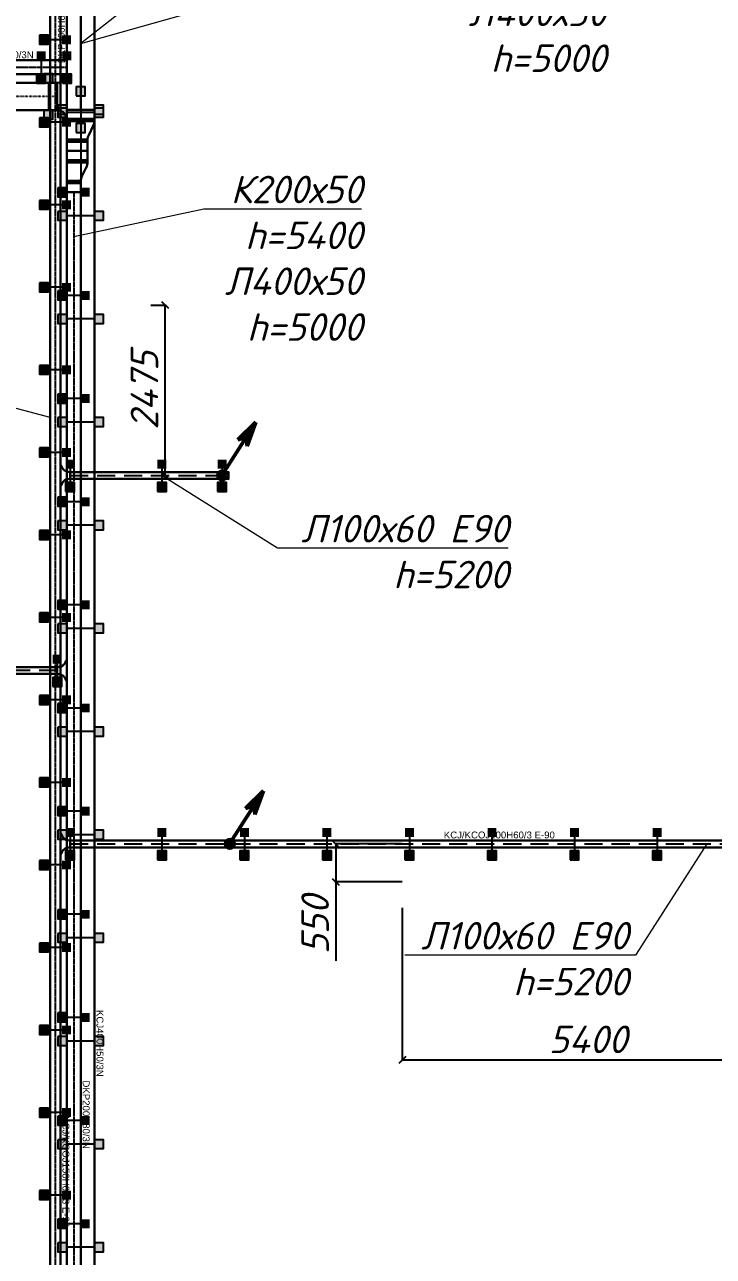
# Model space of a CAD drawing. Extents: x 221643 to 289394, y 86804 to 109436.
# Drawn here: x 251311 to 252312, y 102230 to 104021 of the extents above; entities that cross this region are included whole.
import ezdxf
from ezdxf import colors
from ezdxf.entities.mleader import LeaderData, LeaderLine
from ezdxf.math import Vec2, Vec3

# ---------------------------------------------------------------- set-up
doc = ezdxf.new("R2010")
doc.units = 0
doc.linetypes.add('DASHED2', pattern=[0.375, 0.25, -0.125])
doc.linetypes.add('DOT2', pattern=[0.125, 0, -0.125])
doc.layers.get('Defpoints').update_dxf_attribs({"color": 140})
doc.layers.add('BAKS_opis', color=7, linetype='Continuous')
doc.layers.add("E_Прив'язки", color=24, linetype='Continuous')
for name, color, linetype, lineweight in [('E_Ка6ельрости', 102, 'Continuous', 30), ('E_Лотки', 5, 'Continuous', 30), ('E_Лотки_аварійні', 1, 'Continuous', 30), ('E_Позначення', 7, 'Continuous', 15), ('E_Щити', 1, 'Continuous', 50)]:
    doc.layers.add(name, color=color, linetype=linetype, lineweight=lineweight)
doc.layers.add('E_Лотки_опори_опуски', color=2, linetype='Continuous', plot=False)
doc.styles.add('GOST 2.304', font='isocpeui.ttf')
doc.styles.add('ROMANS', font='ROMANS')
doc.styles.get("Standard").update_dxf_attribs({"font": 'arial.ttf'})
doc.styles.add('ГОСТ 2.304', font='isocpeui.ttf')
doc.dimstyles.new('ISO-25', dxfattribs={"dimtxt": 2.5, "dimasz": 2.5, "dimexe": 1.25, "dimexo": 0.625, "dimtad": 1, "dimtxsty": 'Standard', "dimcen": 2.5, "dimadec": 0, "dimazin": 0, "dimtfac": 1, "dimtmove": 0, "dimatfit": 3, "dimfxl": 1, "dimarcsym": 0})

# ---------------------------------------------------------------- blocks, each defined once
blk = doc.blocks.new('*U15')
at = {"lineweight": -2}
h = blk.add_hatch(color=256, dxfattribs=at)
h.paths.add_polyline_path([(8.77, 16.13), (3.9, 10.61), (6.34, 11.65)])
h.paths.add_polyline_path([(8.77, 16.13), (6.34, 11.65), (6.79, 9.05)])
h = blk.add_hatch(color=256, dxfattribs=at)
edge = h.paths.add_edge_path()
edge.add_arc((0.07, 0), 1.28, 0, 360)
for p, q in [((0, 0), (8.77, 16.13)), ((8.77, 16.13), (3.9, 10.61)), ((8.77, 16.13), (6.79, 9.05)), ((3.9, 10.61), (6.34, 11.65)), ((6.34, 11.65), (6.79, 9.05))]:
    blk.add_line(p, q, dxfattribs=at)
blk.add_circle((0.11, 0), 1.24, dxfattribs=at)
blk = doc.blocks.new('A$C4863500E')
at = {"linetype": 'Continuous'}
for p, q in [((380, 140), (0, 140)), ((240, 0), (140, 0))]:
    blk.add_line(p, q, dxfattribs=at)
for centre, start, end in [((0, 0), 0, 90), ((380, 0), 90, 180)]:
    blk.add_arc(centre, 140, start, end, dxfattribs=at)
blk = doc.blocks.new('TKD___100')
at = {"xscale": 0.1, "yscale": 0.1, "zscale": 0.1}
blk.add_blockref('A$C4863500E', (-19, -14), dxfattribs=at)
at = {"style": 'ROMANS', "flags": 9}
for tag, p in [('SYMBOL', (4.9, 15)), ('ID', (4.9, 14.7)), ('NAME', (4.9, 14.4)), ('TYP', (4.9, 14)), ('LENGTH', (4.9, 13.7)), ('ATT_1', (4.9, 13.4)), ('ATT_2', (4.9, 13)), ('ATT_3', (4.9, 12.7)), ('ATT_4', (4.9, 12.3)), ('ATT_5', (4.9, 11.9)), ('LUSTRO', (4.9, 11.6)), ('P1', (4.9, 11.2)), ('P2', (4.9, 10.9)), ('AN', (4.9, 10.6))]:
    blk.add_attdef(tag, p, '', height=0.3, dxfattribs=at)
blk = doc.blocks.new('A$C78E166E7')
at = {"linetype": 'Continuous'}
for p, q in [((680, 140), (0, 140)), ((540, 0), (140, 0))]:
    blk.add_line(p, q, dxfattribs=at)
for centre, start, end in [((0, 0), 0, 90), ((680, 0), 90, 180)]:
    blk.add_arc(centre, 140, start, end, dxfattribs=at)
blk = doc.blocks.new('TKD___400')
at = {"xscale": 0.1, "yscale": 0.1, "zscale": 0.1}
blk.add_blockref('A$C78E166E7', (-34, -14), dxfattribs=at)
at = {"style": 'ROMANS', "flags": 9}
for tag, p in [('SYMBOL', (4.9, 15)), ('ID', (4.9, 14.7)), ('NAME', (4.9, 14.4)), ('TYP', (4.9, 14)), ('LENGTH', (4.9, 13.7)), ('ATT_1', (4.9, 13.4)), ('ATT_2', (4.9, 13)), ('ATT_3', (4.9, 12.7)), ('ATT_4', (4.9, 12.3)), ('ATT_5', (4.9, 11.9)), ('LUSTRO', (4.9, 11.6)), ('P1', (4.9, 11.2)), ('P2', (4.9, 10.9)), ('AN', (4.9, 10.6))]:
    blk.add_attdef(tag, p, '', height=0.3, dxfattribs=at)
blk = doc.blocks.new('_None')
blk = doc.blocks.new('_Oblique')
at = {"color": 0, "linetype": 'ByBlock', "lineweight": -2}
blk.add_line((-0.5, -0.5), (0.5, 0.5), dxfattribs=at)
blk = doc.blocks.new('*D400')
at = {"layer": 'Defpoints', "color": 0, "transparency": 16777216}
for p in [(251494, 103612.9), (251515.1, 103612.9), (251494, 103365.3)]:
    blk.add_point(p, dxfattribs=at)
at = {"layer": "E_Прив'язки", "color": 0, "lineweight": -2, "transparency": 16777216}
for p, q in [((251494, 103612.9), (251516.3, 103612.9)), ((251515.1, 103365.3), (251515.1, 103612.9)), ((251494, 103365.3), (251516.3, 103365.3))]:
    blk.add_line(p, q, dxfattribs=at)
at = {"layer": "E_Прив'язки", "color": 0, "lineweight": -2, "transparency": 16777216, "xscale": 10, "yscale": 10, "zscale": 10}
for p, rotation in [((251515.1, 103612.9), 90), ((251515.1, 103365.3), 270)]:
    blk.add_blockref('_Oblique', p, dxfattribs=dict(at, rotation=rotation))
at = {"layer": "E_Прив'язки", "color": 0, "transparency": 16777216, "insert": (251484.8, 103489.1), "char_height": 40, "attachment_point": 5, "rotation": 90, "style": 'GOST 2.304', "bg_fill": 3, "box_fill_scale": 1.1, "bg_fill_color": 256, "bg_fill_true_color": 13158600, "bg_fill_transparency": 0}
blk.add_mtext('2475', dxfattribs=at)
blk = doc.blocks.new('*D401')
at = {"layer": 'Defpoints', "color": 0, "transparency": 16777216}
for p in [(251859.7, 102829.5), (251763, 102774.4), (251859.7, 102774.4)]:
    blk.add_point(p, dxfattribs=at)
at = {"layer": "E_Прив'язки", "color": 0, "lineweight": -2, "transparency": 16777216}
for p, q in [((251859.7, 102829.5), (251761.8, 102829.5)), ((251763, 102829.5), (251763, 102774.4)), ((251859.7, 102774.4), (251761.8, 102774.4)), ((251763, 102774.4), (251763, 102659.4))]:
    blk.add_line(p, q, dxfattribs=at)
at = {"layer": "E_Прив'язки", "color": 0, "lineweight": -2, "transparency": 16777216, "xscale": 10, "yscale": 10, "zscale": 10}
for p, rotation in [((251763, 102829.5), 90), ((251763, 102774.4), 270)]:
    blk.add_blockref('_Oblique', p, dxfattribs=dict(at, rotation=rotation))
at = {"layer": "E_Прив'язки", "color": 0, "transparency": 16777216, "insert": (251733, 102711.9), "char_height": 40, "attachment_point": 5, "rotation": 90, "style": 'GOST 2.304', "bg_fill": 3, "box_fill_scale": 1.1, "bg_fill_color": 256, "bg_fill_true_color": 13158600, "bg_fill_transparency": 0}
blk.add_mtext('550', dxfattribs=at)
blk = doc.blocks.new('*D402')
at = {"layer": 'Defpoints', "color": 0, "transparency": 16777216}
for p in [(252399.7, 102820), (251859.7, 102736.4), (251859.7, 102515.3)]:
    blk.add_point(p, dxfattribs=at)
at = {"layer": "E_Прив'язки", "color": 0, "lineweight": -2, "transparency": 16777216}
for p, q in [((252399.7, 102820), (252399.7, 102514)), ((251859.7, 102736.4), (251859.7, 102514)), ((252399.7, 102515.3), (251859.7, 102515.3))]:
    blk.add_line(p, q, dxfattribs=at)
at = {"layer": "E_Прив'язки", "color": 0, "lineweight": -2, "transparency": 16777216, "xscale": 10, "yscale": 10, "zscale": 10, "rotation": 180}
blk.add_blockref('_Oblique', (251859.7, 102515.3), dxfattribs=at)
at = {"layer": "E_Прив'язки", "color": 0, "lineweight": -2, "transparency": 16777216, "xscale": 10, "yscale": 10, "zscale": 10}
blk.add_blockref('_Oblique', (252399.7, 102515.3), dxfattribs=at)
at = {"layer": "E_Прив'язки", "color": 0, "transparency": 16777216, "insert": (252129.7, 102545.3), "char_height": 40, "attachment_point": 5, "style": 'GOST 2.304', "bg_fill": 3, "box_fill_scale": 1.1, "bg_fill_color": 256, "bg_fill_true_color": 13158600, "bg_fill_transparency": 0}
blk.add_mtext('5400', dxfattribs=at)
blk = doc.blocks.new('BAKS_1653')
at = {"layer": 'BAKS_opis', "color": 105, "linetype": 'DASHED2'}
blk.add_line((0, 0), (0, -3799.5), dxfattribs=at)
at = {"layer": 'E_Лотки_аварійні'}
for points in [[(-7.5, 0), (-7.5, -3799.5), (7.5, -3799.5), (7.5, 0)], [(-7.5, 0), (-7.5, -3799.5), (-7.5, -3799.5), (-7.5, 0)], [(7.5, 0), (7.5, -3799.5), (-7.5, -3799.5), (-7.5, 0)], [(7.5, 0), (7.5, -3799.5), (7.5, -3799.5), (7.5, 0)]]:
    blk.add_3dface(points, dxfattribs=at)
at = {"flags": 1}
for tag, p in [('LENGTH', (0, 0)), ('ID', (7.5, 0)), ('ATT_1', (0, -3799.5)), ('ATT_2', (0, -3799.5)), ('ATT_3', (0, -3799.5)), ('ATT_4', (0, -3799.5)), ('ATT_5', (0, -3799.5)), ('AN', (0, -3799.5)), ('TYP', (0, -3799.5)), ('NAME', (0, -3799.5)), ('P1X', (0, -3799.5)), ('P2X', (0, -3799.5)), ('P1Y', (0, -3799.5)), ('P2Y', (0, -3799.5)), ('LUSTRO', (0, -3799.5))]:
    blk.add_attdef(tag, p, '', height=2.5, dxfattribs=at)
at = {"layer": 'BAKS_opis'}
blk.add_attdef('SYMBOL', (10.5, -1805.3), '', height=10, rotation=270, dxfattribs=at)
blk = doc.blocks.new('podpora_200')
for points in [[(-6.5, 10), (0, 10), (6.5, 10), (6.5, 23.1), (-6.5, 23.1)], [(-6.5, -23.1), (6.5, -23.1), (6.5, -10), (-6.5, -10)]]:
    blk.add_hatch(color=256).paths.add_polyline_path(points)
blk.add_line((0, 10), (0, -10))
blk.add_lwpolyline([(-6.5, -23.1), (6.5, -23.1), (6.5, -10), (-6.5, -10)], close=True)
at = {"style": 'ROMANS', "flags": 9}
for tag, p in [('SYMBOL', (3.3, 14.9)), ('TYP', (3.3, 13.9)), ('ATT_1', (3.3, 13.2)), ('ATT_2', (3.3, 12.9)), ('ATT_3', (3.3, 12.5)), ('ATT_4', (3.3, 12.2)), ('ATT_5', (3.3, 11.8)), ('AN', (3.3, 10.8)), ('ELEM', (3.3, 10.5)), ('ID', (3.3, 14.5)), ('NAME', (3.3, 14.2)), ('LENGTH', (3.3, 13.6)), ('P1', (3.3, 11.4)), ('P2', (3.3, 11.1))]:
    blk.add_attdef(tag, p, '', height=0.3, dxfattribs=at)
blk = doc.blocks.new('podpora_400')
h = blk.add_hatch(color=256)
h.paths.add_polyline_path([(-6.5, 20), (0, 20), (6.5, 20), (6.5, 33.1), (-6.5, 33.1)])
h.paths.add_polyline_path([(-6.5, -33.1), (6.5, -33.1), (6.5, -20), (0, -20), (-6.5, -20)])
blk.add_line((0, 20), (0, -20))
for points in [[(-6.5, 20), (6.5, 20), (6.5, 33.1), (-6.5, 33.1)], [(-6.5, -33.1), (6.5, -33.1), (6.5, -20), (-6.5, -20)]]:
    blk.add_lwpolyline(points, close=True)
at = {"style": 'ROMANS', "flags": 9}
for tag, p in [('SYMBOL', (1, 29.3)), ('ID', (1, 29)), ('NAME', (1, 28.7)), ('TYP', (1, 28.4)), ('LENGTH', (1, 28)), ('ATT_1', (1, 27.7)), ('ATT_2', (1, 27.4)), ('ATT_3', (1, 27)), ('ATT_4', (1, 26.6)), ('ATT_5', (1, 26.3)), ('P1', (1, 25.9)), ('P2', (1, 25.6)), ('AN', (1, 25.3)), ('ELEM', (0.9, 25))]:
    blk.add_attdef(tag, p, '', height=0.3, dxfattribs=at)
blk = doc.blocks.new('BAKS_1793')
at = {"layer": 'BAKS_opis', "linetype": 'DASHED2', "ltscale": 105}
blk.add_line((0, 0), (230.6, 0), dxfattribs=at)
at = {"layer": 'E_Лотки_аварійні'}
for points in [[(0, -5), (230.6, -5), (230.6, 5), (0, 5)], [(0, 5), (230.6, 5), (230.6, -5), (0, -5)], [(0, 5), (230.6, 5), (230.6, 5), (0, 5)], [(0, -5), (230.6, -5), (230.6, -5), (0, -5)]]:
    blk.add_3dface(points, dxfattribs=at)
at = {"flags": 1}
for tag, p in [('ID', (0, 5)), ('LENGTH', (0, 0)), ('TYP', (230.6, 0)), ('ATT_1', (230.6, 0)), ('ATT_2', (230.6, 0)), ('ATT_3', (230.6, 0)), ('ATT_4', (230.6, 0)), ('ATT_5', (230.6, 0)), ('AN', (230.6, 0)), ('NAME', (230.6, 0)), ('P1X', (230.6, 0)), ('P2X', (230.6, 0)), ('P1Y', (230.6, 0)), ('P2Y', (230.6, 0)), ('LUSTRO', (230.6, 0))]:
    blk.add_attdef(tag, p, '', height=2.5, dxfattribs=at)
at = {"layer": 'BAKS_opis', "flags": 1}
blk.add_attdef('SYMBOL', (115.3, 8), '', height=10, dxfattribs=at)
blk = doc.blocks.new('BAKS_1794')
at = {"layer": 'BAKS_opis', "linetype": 'DASHED2', "ltscale": 105}
blk.add_line((0, 0), (1276, 0), dxfattribs=at)
at = {"layer": 'E_Лотки_аварійні'}
for points in [[(0, -5), (1276, -5), (1276, 5), (0, 5)], [(0, 5), (1276, 5), (1276, -5), (0, -5)], [(0, 5), (1276, 5), (1276, 5), (0, 5)], [(0, -5), (1276, -5), (1276, -5), (0, -5)]]:
    blk.add_3dface(points, dxfattribs=at)
at = {"flags": 1}
for tag, p in [('ID', (0, 5)), ('LENGTH', (0, 0)), ('TYP', (1276, 0)), ('ATT_1', (1276, 0)), ('ATT_2', (1276, 0)), ('ATT_3', (1276, 0)), ('ATT_4', (1276, 0)), ('ATT_5', (1276, 0)), ('AN', (1276, 0)), ('NAME', (1276, 0)), ('P1X', (1276, 0)), ('P2X', (1276, 0)), ('P1Y', (1276, 0)), ('P2Y', (1276, 0)), ('LUSTRO', (1276, 0))]:
    blk.add_attdef(tag, p, '', height=2.5, dxfattribs=at)
at = {"layer": 'BAKS_opis'}
blk.add_attdef('SYMBOL', (543.5, 8), '', height=10, rotation=360, dxfattribs=at)
blk = doc.blocks.new('BAKS_1798')
at = {"layer": 'BAKS_opis', "linetype": 'DASHED2', "ltscale": 105}
blk.add_line((0, 0), (-246.4, 0), dxfattribs=at)
at = {"layer": 'E_Лотки'}
for points in [[(0, 5), (-246.4, 5), (-246.4, -5), (0, -5)], [(0, 5), (-246.4, 5), (-246.4, 5), (0, 5)], [(0, -5), (-246.4, -5), (-246.4, 5), (0, 5)], [(0, -5), (-246.4, -5), (-246.4, -5), (0, -5)]]:
    blk.add_3dface(points, dxfattribs=at)
at = {"flags": 1}
for tag, p in [('TYP', (-246.4, 0)), ('ATT_1', (-246.4, 0)), ('ATT_2', (-246.4, 0)), ('ATT_3', (-246.4, 0)), ('ATT_4', (-246.4, 0)), ('ATT_5', (-246.4, 0)), ('AN', (-246.4, 0)), ('NAME', (-246.4, 0)), ('P1X', (-246.4, 0)), ('P2X', (-246.4, 0)), ('P1Y', (-246.4, 0)), ('P2Y', (-246.4, 0)), ('LUSTRO', (-246.4, 0)), ('LENGTH', (0, 0)), ('ID', (0, -5))]:
    blk.add_attdef(tag, p, '', height=2.5, dxfattribs=at)
at = {"layer": 'BAKS_opis'}
blk.add_attdef('SYMBOL', (-177.2, 8), '', height=10, rotation=0, dxfattribs=at)
blk = doc.blocks.new('BAKS_1808')
at = {"layer": 'BAKS_opis', "color": 105, "linetype": 'DASHED2', "ltscale": 2}
blk.add_line((0, 0), (0, -3317.7), dxfattribs=at)
at = {"layer": 'E_Лотки'}
for points in [[(-20, 0), (-20, -3317.7), (20, -3317.7), (20, 0)], [(-20, 0), (-20, -3317.7), (-20, -3317.7), (-20, 0)], [(20, 0), (20, -3317.7), (-20, -3317.7), (-20, 0)], [(20, 0), (20, -3317.7), (20, -3317.7), (20, 0)]]:
    blk.add_3dface(points, dxfattribs=at)
at = {"flags": 1}
for tag, p in [('LENGTH', (0, 0)), ('ID', (20, 0)), ('ATT_1', (0, -3317.7)), ('ATT_2', (0, -3317.7)), ('ATT_3', (0, -3317.7)), ('ATT_4', (0, -3317.7)), ('ATT_5', (0, -3317.7)), ('AN', (0, -3317.7)), ('TYP', (0, -3317.7)), ('NAME', (0, -3317.7)), ('P1X', (0, -3317.7)), ('P2X', (0, -3317.7)), ('P1Y', (0, -3317.7)), ('P2Y', (0, -3317.7)), ('LUSTRO', (0, -3317.7))]:
    blk.add_attdef(tag, p, '', height=2.5, dxfattribs=at)
at = {"layer": 'BAKS_opis'}
blk.add_attdef('SYMBOL', (23, -1604.9), '', height=10, rotation=270, dxfattribs=at)
blk = doc.blocks.new('A$C41AE3A22')
at = {"linetype": 'Continuous'}
for p, q in [((100, 600), (100, 447)), ((400, 600), (400, 0)), ((100, 466), (400, 466)), ((100, 434), (400, 434)), ((79, 358), (21, 242)), ((0, 166), (400, 166)), ((0, 0), (0, 153)), ((0, 134), (400, 134))]:
    blk.add_line(p, q, dxfattribs=at)
for centre, start, end in [((-100, 447), 333.4349, 360), ((200, 153), 153.4349, 180)]:
    blk.add_arc(centre, 200, start, end, dxfattribs=at)
blk = doc.blocks.new('A$C30BB2F11')
for p, q in [((0, 40), (0, 0)), ((60, 30), (60, 0))]:
    blk.add_line(p, q)
at = {"xscale": 0.1, "yscale": 0.1, "zscale": 0.1, "rotation": 270}
blk.add_blockref('A$C41AE3A22', (0, 40), dxfattribs=at)
blk = doc.blocks.new('RDP___400_300')
at = {"rotation": 90}
blk.add_blockref('A$C30BB2F11', (20, 0), dxfattribs=at)
at = {"style": 'ROMANS', "flags": 9}
for tag, p in [('SYMBOL', (34.7, 26.2)), ('ID', (35, 26.2)), ('NAME', (35.3, 26.2)), ('TYP', (35.6, 26.2)), ('LENGTH', (36, 26.2)), ('ATT_1', (36.3, 26.2)), ('ATT_2', (36.7, 26.2)), ('ATT_3', (37, 26.2)), ('ATT_4', (37.4, 26.2)), ('ATT_5', (37.7, 26.2)), ('LUSTRO', (38.1, 26.2)), ('P1', (38.5, 26.2)), ('P2', (38.7, 26.2)), ('AN', (39, 26.2))]:
    blk.add_attdef(tag, p, '', height=0.3, rotation=90, dxfattribs=at)
blk = doc.blocks.new('A$C43FD1BD4')
at = {"linetype": 'Continuous'}
for p, q in [((100, 600), (100, 447)), ((300, 600), (300, 0)), ((100, 466), (300, 466)), ((100, 434), (300, 434)), ((79, 358), (21, 242)), ((0, 166), (300, 166)), ((0, 0), (0, 153)), ((0, 134), (300, 134))]:
    blk.add_line(p, q, dxfattribs=at)
for centre, start, end in [((-100, 447), 333.4349, 360), ((200, 153), 153.4349, 180)]:
    blk.add_arc(centre, 200, start, end, dxfattribs=at)
blk = doc.blocks.new('A$C5F0E0023')
for p, q in [((0, 30), (0, 0)), ((60, 20), (60, 0))]:
    blk.add_line(p, q)
at = {"xscale": 0.1, "yscale": 0.1, "zscale": 0.1, "rotation": 270}
blk.add_blockref('A$C43FD1BD4', (0, 30), dxfattribs=at)
blk = doc.blocks.new('RDP___300_200')
at = {"rotation": 90}
blk.add_blockref('A$C5F0E0023', (15, 0), dxfattribs=at)
at = {"style": 'ROMANS', "flags": 9}
for tag, p in [('SYMBOL', (25.6, 16.3)), ('ID', (26, 16.3)), ('NAME', (26.3, 16.3)), ('TYP', (26.6, 16.3)), ('LENGTH', (26.9, 16.3)), ('ATT_1', (27.3, 16.3)), ('ATT_2', (27.6, 16.3)), ('ATT_3', (28, 16.3)), ('ATT_4', (28.3, 16.3)), ('ATT_5', (28.7, 16.3)), ('LUSTRO', (29.1, 16.3)), ('P1', (29.4, 16.3)), ('P2', (29.7, 16.3)), ('AN', (30, 16.3))]:
    blk.add_attdef(tag, p, '', height=0.3, rotation=90, dxfattribs=at)
blk = doc.blocks.new('BAKS_1841')
at = {"layer": 'BAKS_opis', "color": 142, "linetype": 'DOT2', "ltscale": 2}
blk.add_line((0, 0), (-209.6, 0), dxfattribs=at)
at = {"layer": 'E_Лотки'}
for points in [[(0, 20), (-209.6, 20), (-209.6, -20), (0, -20)], [(0, 20), (-209.6, 20), (-209.6, 20), (0, 20)], [(0, -20), (-209.6, -20), (-209.6, 20), (0, 20)], [(0, -20), (-209.6, -20), (-209.6, -20), (0, -20)]]:
    blk.add_3dface(points, dxfattribs=at)
at = {"flags": 1}
for tag, p in [('TYP', (-209.6, 0)), ('ATT_1', (-209.6, 0)), ('ATT_2', (-209.6, 0)), ('ATT_3', (-209.6, 0)), ('ATT_4', (-209.6, 0)), ('ATT_5', (-209.6, 0)), ('AN', (-209.6, 0)), ('NAME', (-209.6, 0)), ('P1X', (-209.6, 0)), ('P2X', (-209.6, 0)), ('P1Y', (-209.6, 0)), ('P2Y', (-209.6, 0)), ('LUSTRO', (-209.6, 0)), ('LENGTH', (0, 0)), ('ID', (0, -20))]:
    blk.add_attdef(tag, p, '', height=2.5, dxfattribs=at)
at = {"layer": 'BAKS_opis'}
blk.add_attdef('SYMBOL', (-158.8, 23), '', height=10, rotation=0, dxfattribs=at)
blk = doc.blocks.new('BAKS_1844')
at = {"layer": 'BAKS_opis', "color": 105, "linetype": 'DASHED2'}
blk.add_line((0, 0), (187.5, 0), dxfattribs=at)
at = {"layer": 'E_Ка6ельрости'}
for points in [[(0, -10), (187.5, -10), (187.5, 10), (0, 10)], [(0, 10), (187.5, 10), (187.5, -10), (0, -10)], [(0, 10), (187.5, 10), (187.5, 10), (0, 10)], [(0, -10), (187.5, -10), (187.5, -10), (0, -10)]]:
    blk.add_3dface(points, dxfattribs=at)
at = {"flags": 1}
for tag, p in [('ID', (0, 10)), ('LENGTH', (0, 0)), ('ATT_1', (187.5, 0)), ('ATT_2', (187.5, 0)), ('ATT_3', (187.5, 0)), ('ATT_4', (187.5, 0)), ('ATT_5', (187.5, 0)), ('AN', (187.5, 0)), ('TYP', (187.5, 0)), ('NAME', (187.5, 0)), ('P1X', (187.5, 0)), ('P2X', (187.5, 0)), ('P1Y', (187.5, 0)), ('P2Y', (187.5, 0)), ('LUSTRO', (187.5, 0))]:
    blk.add_attdef(tag, p, '', height=2.5, dxfattribs=at)
at = {"layer": 'BAKS_opis'}
blk.add_attdef('SYMBOL', (39.8, 13), '', height=10, dxfattribs=at)
blk = doc.blocks.new('BAKS_1845')
at = {"layer": 'BAKS_opis', "color": 105, "linetype": 'DASHED2'}
blk.add_line((0, 0), (0, -2691.3), dxfattribs=at)
at = {"layer": 'E_Ка6ельрости'}
for points in [[(-10, 0), (-10, -2691.3), (10, -2691.3), (10, 0)], [(-10, 0), (-10, -2691.3), (-10, -2691.3), (-10, 0)], [(10, 0), (10, -2691.3), (-10, -2691.3), (-10, 0)], [(10, 0), (10, -2691.3), (10, -2691.3), (10, 0)]]:
    blk.add_3dface(points, dxfattribs=at)
at = {"flags": 1}
for tag, p in [('LENGTH', (0, 0)), ('ID', (10, 0)), ('ATT_2', (0, -2691.3)), ('ATT_3', (0, -2691.3)), ('ATT_1', (0, -2691.3)), ('ATT_4', (0, -2691.3)), ('ATT_5', (0, -2691.3)), ('AN', (0, -2691.3)), ('TYP', (0, -2691.3)), ('P2X', (0, -2691.3)), ('P2Y', (0, -2691.3)), ('LUSTRO', (0, -2691.3)), ('NAME', (0, -2691.3)), ('P1X', (0, -2691.3)), ('P1Y', (0, -2691.3))]:
    blk.add_attdef(tag, p, '', height=2.5, dxfattribs=at)
at = {"layer": 'BAKS_opis'}
blk.add_attdef('SYMBOL', (13, -1291.6), '', height=10, rotation=270, dxfattribs=at)
blk = doc.blocks.new('BAKS_1846')
at = {"layer": 'BAKS_opis', "color": 105, "linetype": 'DASHED2', "ltscale": 2}
blk.add_line((0, 0), (0, 243.3), dxfattribs=at)
at = {"layer": 'E_Ка6ельрости'}
for points in [[(20, 0), (20, 243.3), (-20, 243.3), (-20, 0)], [(-20, 0), (-20, 243.3), (20, 243.3), (20, 0)], [(-20, 0), (-20, 243.3), (-20, 243.3), (-20, 0)], [(20, 0), (20, 243.3), (20, 243.3), (20, 0)]]:
    blk.add_3dface(points, dxfattribs=at)
at = {"flags": 1}
for tag, p in [('ATT_1', (0, 243.3)), ('ATT_2', (0, 243.3)), ('ATT_3', (0, 243.3)), ('ATT_4', (0, 243.3)), ('ATT_5', (0, 243.3)), ('AN', (0, 243.3)), ('TYP', (0, 243.3)), ('NAME', (0, 243.3)), ('P1X', (0, 243.3)), ('P2X', (0, 243.3)), ('P1Y', (0, 243.3)), ('P2Y', (0, 243.3)), ('LUSTRO', (0, 243.3)), ('ID', (-20, 0)), ('LENGTH', (0, 0))]:
    blk.add_attdef(tag, p, '', height=2.5, dxfattribs=at)
at = {"layer": 'BAKS_opis'}
blk.add_attdef('SYMBOL', (-23, 67.6), '', height=10, rotation=90, dxfattribs=at)

msp = doc.modelspace()

# ---------------------------------------------------------------- block references
at = {"layer": 'E_Ка6ельрости'}
for name, p, values in [('BAKS_1846', (251392.0991, 103897.1529), {'SYMBOL': 'DKP400H80/3N'}), ('BAKS_1844', (251184.5905, 103959.0083), {'SYMBOL': 'DKP200H80/3N'}), ('BAKS_1845', (251382.0991, 103777.1529), {'SYMBOL': 'DKP200H80/3N'})]:
    msp.add_blockref(name, p, dxfattribs=at).add_auto_attribs(values)
at = {"layer": 'E_Ка6ельрости', "rotation": 180}
for name, p in [('RDP___400_300', (251392.0991, 103897.1529)), ('RDP___300_200', (251387.099, 103837.1529))]:
    msp.add_blockref(name, p, dxfattribs=at)
at = {"layer": 'E_Лотки'}
for name, p, values in [('BAKS_1808', (251392.0991, 104192.909), {'SYMBOL': 'KCJ400H50/3N'}), ('BAKS_1841', (251358.0991, 103916.3772), {'SYMBOL': 'KCJ400H50/3N'}), ('BAKS_1798', (251358.0991, 103081.6243), {'SYMBOL': 'KCJ100H50/3N'})]:
    msp.add_blockref(name, p, dxfattribs=at).add_auto_attribs(values)
at = {"layer": 'E_Лотки', "xscale": -1, "rotation": 270}
for name, p in [('TKD___400', (251372.0991, 103916.3772)), ('TKD___100', (251372.0991, 103081.6243))]:
    msp.add_blockref(name, p, dxfattribs=at)
at = {"layer": 'E_Лотки_аварійні'}
msp.add_blockref('BAKS_1653', (251355.0991, 104238.909), dxfattribs=at).add_auto_attribs({'SYMBOL': 'KCJ/KCOJ150H60/3 E-90'})
at = {"layer": 'E_Лотки_аварійні', "rotation": 90}
for p in [(251362.5991, 103365.324), (251362.5991, 102829.5159)]:
    msp.add_blockref('TKD___100', p, dxfattribs=at)
at = {"layer": 'E_Лотки_опори_опуски'}
for name, p, rotation in [('podpora_200', (251355.0991, 103998.909), 270), ('podpora_400', (251392.0991, 103897.1529), 90), ('podpora_400', (251392.0991, 103897.1529), 90), ('podpora_400', (251392.0991, 103892.909), 270), ('podpora_200', (251355.0991, 103878.909), 270), ('podpora_200', (251382.0991, 103777.1529), 270), ('podpora_200', (251355.0991, 103758.909), 270), ('podpora_400', (251392.0991, 103742.909), 270), ('podpora_200', (251355.0991, 103638.909), 270), ('podpora_200', (251382.0991, 103627.1529), 270), ('podpora_400', (251392.0991, 103592.909), 270), ('podpora_200', (251355.0991, 103518.909), 270), ('podpora_200', (251382.0991, 103477.1529), 270), ('podpora_400', (251392.0991, 103442.909), 270), ('podpora_200', (251355.0991, 103398.909), 270), ('podpora_200', (251382.0991, 103327.1529), 270), ('podpora_400', (251392.0991, 103292.909), 270), ('podpora_200', (251355.0991, 103278.909), 270), ('podpora_200', (251382.0991, 103177.1529), 270), ('podpora_200', (251355.0991, 103158.909), 270), ('podpora_400', (251392.0991, 103142.909), 270), ('podpora_200', (251355.0991, 103038.909), 270), ('podpora_200', (251382.0991, 103027.1529), 270), ('podpora_400', (251392.0991, 102992.909), 270), ('podpora_200', (251355.0991, 102918.909), 270), ('podpora_200', (251382.0991, 102877.1529), 270), ('podpora_400', (251392.0991, 102842.909), 270), ('podpora_200', (251355.0991, 102798.909), 270), ('podpora_200', (251382.0991, 102727.1529), 270), ('podpora_400', (251392.0991, 102692.909), 270), ('podpora_200', (251355.0991, 102678.909), 270), ('podpora_200', (251382.0991, 102577.1529), 270), ('podpora_200', (251355.0991, 102558.909), 270), ('podpora_400', (251392.0991, 102542.909), 270), ('podpora_200', (251355.0991, 102438.909), 270), ('podpora_200', (251382.0991, 102427.1529), 270), ('podpora_400', (251392.0991, 102392.909), 270), ('podpora_200', (251355.0991, 102318.909), 270), ('podpora_200', (251382.0991, 102277.1529), 270), ('podpora_400', (251392.0991, 102242.909), 270)]:
    msp.add_blockref(name, p, dxfattribs=dict(at, rotation=rotation))
for name, p in [('podpora_200', (251334.5905, 103959.0083)), ('podpora_200', (251372.0991, 103959.0083)), ('podpora_400', (251345.177, 103916.3712)), ('podpora_400', (251392.0991, 103897.1529)), ('podpora_200', (251376.5991, 103365.324)), ('podpora_200', (251597.7821, 103365.324)), ('podpora_200', (251358.0991, 103081.6243)), ('podpora_200', (251376.5991, 102829.5159)), ('podpora_200', (251510.1624, 102829.5159)), ('podpora_200', (251630.1624, 102829.5159))]:
    msp.add_blockref(name, p, dxfattribs=at)
at = {"layer": 'E_Щити', "xscale": 5.000000000000003, "yscale": 5.000000000000003, "zscale": 5.000000000000003, "rotation": 355.953213338055}
for p in [(251597.2239, 103365.3696), (251608.4241, 102829.5614)]:
    msp.add_blockref('*U15', p, dxfattribs=at)

# ---------------------------------------------------------------- dimensions: what is measured, and where the dimension line sits
at = {"layer": "E_Прив'язки"}
for base, p1, p2, picture, middle in [((251515.0977, 103612.909), (251493.9723, 103365.324), (251493.9723, 103612.909), '*D400', (251484.8401, 103489.1165)), ((251763.0199, 102774.3928), (251859.6584, 102829.5159), (251859.6584, 102774.3928), '*D401', (251733.0199, 102711.908))]:
    dim = msp.add_linear_dim(base=base, p1=p1, p2=p2, angle=90, dimstyle='ISO-25', override={"dimtxt": 40, "dimasz": 10, "dimexo": 0, "dimgap": 10, "dimlfac": 10, "dimrnd": 5, "dimtxsty": 'GOST 2.304', "dimblk1": 'Oblique', "dimblk2": 'Oblique', "dimsah": 1, "dimfxl": 1.25, "dimtfill": 1}, dxfattribs=at)
    dim.commit()
    dim.dimension.update_dxf_attribs({"geometry": picture, "text_midpoint": middle})

# ---------------------------------------------------------------- next in the draw order: block references
at = {"layer": 'E_Лотки_опори_опуски'}
for p in [(251510.1624, 103365.324), (251750.1624, 102829.5159)]:
    msp.add_blockref('podpora_200', p, dxfattribs=at)

# ---------------------------------------------------------------- next in the draw order: dimensions: what is measured, and where the dimension line sits
at = {"layer": "E_Прив'язки"}
dim = msp.add_linear_dim(base=(251859.6584, 102515.2607), p1=(252399.6584, 102820.0159), p2=(251859.6584, 102736.4179), dimstyle='ISO-25', override={"dimtxt": 40, "dimasz": 10, "dimexo": 0, "dimgap": 10, "dimlfac": 10, "dimrnd": 5, "dimtxsty": 'GOST 2.304', "dimblk1": 'Oblique', "dimblk2": 'Oblique', "dimsah": 1, "dimfxl": 1.25, "dimtfill": 1}, dxfattribs=at)
dim.commit()
dim.dimension.update_dxf_attribs({"geometry": '*D402', "text_midpoint": (252129.6584, 102545.2607)})

# ---------------------------------------------------------------- next in the draw order: leaders
at = {"layer": 'E_Позначення'}
ml = msp.add_multileader_mtext('Standard', dxfattribs=at)
ml.set_content('К400х50\\Ph=5400\\PЛ400х50\\Ph=5000', color=256, style='ГОСТ 2.304')
ml.set_leader_properties(color=256, linetype='ByLayer', lineweight=-1)
ml.set_arrow_properties(name='NONE')
ml.build(insert=Vec2(0, 0))
ml.multileader.update_dxf_attribs({"has_dogleg": 0, "text_left_attachment_type": 6, "text_right_attachment_type": 6, "dogleg_length": 0, "arrow_head_size": 0.1})
ctx = ml.context
ctx.base_point, ctx.char_height, ctx.arrow_head_size, ctx.landing_gap_size, ctx.plane_origin = Vec3(251925.6325, 104144.1344), 40, 0.1, 10, Vec3(254321.1677, 103483.3646)
ctx.left_attachment, ctx.right_attachment, ctx.text_align_type = 6, 6, 2
notes = []
notes.append((ctx, [(0, (1, 1, 0), (251925.6325, 104144.1344), (1, 0), 0, [(2, [(251806.2782, 104353.3361), (251676.9442, 104217.409), (251392.0991, 103993.2851)], 0, [])])]))
ctx.mtext.insert, ctx.mtext.alignment, ctx.mtext.flow_direction = Vec3(252156.3294, 104192.1344), 3, 5
ctx.mtext.has_bg_fill, ctx.mtext.bg_color, ctx.mtext.bg_scale_factor, ctx.mtext.bg_transparency, ctx.mtext.use_window_bg_color = 1, -1027028792, 1.5, 0, 1
ml = msp.add_multileader_mtext('Standard', dxfattribs=at)
ml.set_content('К200х50\\Ph=5400\\PЛ400х50\\Ph=5000', color=256, style='ГОСТ 2.304')
ml.set_leader_properties(color=256, linetype='ByLayer', lineweight=-1)
ml.set_arrow_properties(name='NONE')
ml.build(insert=Vec2(0, 0))
ml.multileader.update_dxf_attribs({"has_dogleg": 0, "text_left_attachment_type": 6, "text_right_attachment_type": 6, "dogleg_length": 0, "arrow_head_size": 0.1})
ctx = ml.context
ctx.base_point, ctx.char_height, ctx.arrow_head_size, ctx.landing_gap_size, ctx.plane_origin = Vec3(251571.107, 103753.1938), 40, 0.1, 10, Vec3(253966.6422, 103092.424)
ctx.left_attachment, ctx.right_attachment, ctx.text_align_type = 6, 6, 2
notes.append((ctx, [(0, (1, 1, 0), (251571.107, 103753.1938), (1, 0), 0, [(2, [(251382.0991, 103712.6578)], 0, [])])]))
ctx.mtext.insert, ctx.mtext.alignment, ctx.mtext.flow_direction = Vec3(251801.7736, 103801.1938), 3, 5
ctx.mtext.has_bg_fill, ctx.mtext.bg_color, ctx.mtext.bg_scale_factor, ctx.mtext.bg_transparency, ctx.mtext.use_window_bg_color = 1, -1027028792, 1.5, 0, 1
ml = msp.add_multileader_mtext('Standard', dxfattribs=at)
ml.set_content('Л150х60 Е90\\Ph=5200', color=256, style='ГОСТ 2.304')
ml.set_leader_properties(color=256, linetype='ByLayer', lineweight=-1)
ml.set_arrow_properties(name='NONE')
ml.build(insert=Vec2(0, 0))
ml.multileader.update_dxf_attribs({"has_dogleg": 0, "text_left_attachment_type": 6, "text_right_attachment_type": 6, "dogleg_length": 0, "arrow_head_size": 0.1})
ctx = ml.context
ctx.base_point, ctx.char_height, ctx.arrow_head_size, ctx.landing_gap_size, ctx.plane_origin = Vec3(250662.0643, 103541.1621), 40, 0.1, 10, Vec3(253756.7339, 103791.602)
ctx.left_attachment, ctx.right_attachment, ctx.text_align_type = 6, 6, 2
notes.append((ctx, [(1, (1, 1, 0), (251008.0946, 103541.1621), (-1, 0), 0, [(0, [(251347.5991, 103449.4393)], 0, [])])]))
ctx.mtext.insert, ctx.mtext.alignment, ctx.mtext.flow_direction = Vec3(250998.0946, 103589.1621), 3, 5
ctx.mtext.has_bg_fill, ctx.mtext.bg_color, ctx.mtext.bg_scale_factor, ctx.mtext.bg_transparency, ctx.mtext.use_window_bg_color = 1, -1027028792, 1.5, 0, 1
for ctx, leaders in notes:
    for number, flags, end, landing, length, lines in leaders:
        leader = LeaderData()
        leader.index, (leader.has_last_leader_line, leader.has_dogleg_vector, leader.attachment_direction) = number, flags
        leader.last_leader_point, leader.dogleg_vector, leader.dogleg_length = Vec3(end), Vec3(landing), length
        for number, points, colour, breaks in lines:
            line = LeaderLine()
            line.index, line.vertices, line.color, line.breaks = number, Vec3.list(points), colors.encode_raw_color(colour), breaks
            leader.lines.append(line)
        ctx.leaders.append(leader)

# ---------------------------------------------------------------- next in the draw order: block references
at = {"layer": 'E_Лотки_опори_опуски'}
for p in [(251870.1624, 102829.5159), (251990.1624, 102829.5159), (252110.1624, 102829.5159), (252230.1624, 102829.5159)]:
    msp.add_blockref('podpora_200', p, dxfattribs=at)

# ---------------------------------------------------------------- next in the draw order: leaders
at = {"layer": 'E_Позначення'}
ml = msp.add_multileader_mtext('Standard', dxfattribs=at)
ml.set_content('Л100х60 Е90\\Ph=5200', color=256, style='ГОСТ 2.304')
ml.set_leader_properties(color=256, linetype='ByLayer', lineweight=-1)
ml.set_arrow_properties(name='NONE')
ml.build(insert=Vec2(0, 0))
ml.multileader.update_dxf_attribs({"has_dogleg": 0, "text_left_attachment_type": 6, "text_right_attachment_type": 6, "dogleg_length": 0, "arrow_head_size": 0.1})
ctx = ml.context
ctx.base_point, ctx.char_height, ctx.arrow_head_size, ctx.landing_gap_size, ctx.plane_origin = Vec3(251678.3426, 103259.9483), 40, 0.1, 10, Vec3(253832.0607, 103408.6696)
ctx.left_attachment, ctx.right_attachment, ctx.text_align_type = 6, 6, 2
notes = []
notes.append((ctx, [(0, (1, 1, 0), (251678.3426, 103259.9483), (1, 0), 0, [(0, [(251510.6183, 103365.324)], 0, [])])]))
ctx.mtext.insert, ctx.mtext.alignment, ctx.mtext.flow_direction = Vec3(252014.3729, 103307.9483), 3, 5
ctx.mtext.has_bg_fill, ctx.mtext.bg_color, ctx.mtext.bg_scale_factor, ctx.mtext.bg_transparency, ctx.mtext.use_window_bg_color = 1, -1027028792, 1.5, 0, 1
for ctx, leaders in notes:
    for number, flags, end, landing, length, lines in leaders:
        leader = LeaderData()
        leader.index, (leader.has_last_leader_line, leader.has_dogleg_vector, leader.attachment_direction) = number, flags
        leader.last_leader_point, leader.dogleg_vector, leader.dogleg_length = Vec3(end), Vec3(landing), length
        for number, points, colour, breaks in lines:
            line = LeaderLine()
            line.index, line.vertices, line.color, line.breaks = number, Vec3.list(points), colors.encode_raw_color(colour), breaks
            leader.lines.append(line)
        ctx.leaders.append(leader)

# ---------------------------------------------------------------- next in the draw order: block references
at = {"layer": 'E_Лотки_аварійні'}
msp.add_blockref('BAKS_1793', (251376.5991, 103365.324), dxfattribs=at)

# ---------------------------------------------------------------- next in the draw order: leaders
at = {"layer": 'E_Позначення'}
ml = msp.add_multileader_mtext('Standard', dxfattribs=at)
ml.set_content('Л100х60 Е90\\Ph=5200', color=256, style='ГОСТ 2.304')
ml.set_leader_properties(color=256, linetype='ByLayer', lineweight=-1)
ml.set_arrow_properties(name='NONE')
ml.build(insert=Vec2(0, 0))
ml.multileader.update_dxf_attribs({"has_dogleg": 0, "text_left_attachment_type": 6, "text_right_attachment_type": 6, "dogleg_length": 0, "arrow_head_size": 0.1})
ctx = ml.context
ctx.base_point, ctx.char_height, ctx.arrow_head_size, ctx.landing_gap_size, ctx.plane_origin = Vec3(251852.6965, 102667.978), 40, 0.1, 10, Vec3(254006.4146, 102816.6994)
ctx.left_attachment, ctx.right_attachment, ctx.text_align_type = 6, 6, 2
notes = []
notes.append((ctx, [(1, (1, 1, 0), (252198.7268, 102667.978), (-1, 0), 0, [(0, [(252302.3187, 102829.5159)], 0, [])])]))
ctx.mtext.insert, ctx.mtext.alignment, ctx.mtext.flow_direction = Vec3(252188.7268, 102715.978), 3, 5
ctx.mtext.has_bg_fill, ctx.mtext.bg_color, ctx.mtext.bg_scale_factor, ctx.mtext.bg_transparency, ctx.mtext.use_window_bg_color = 1, -1027028792, 1.5, 0, 1
for ctx, leaders in notes:
    for number, flags, end, landing, length, lines in leaders:
        leader = LeaderData()
        leader.index, (leader.has_last_leader_line, leader.has_dogleg_vector, leader.attachment_direction) = number, flags
        leader.last_leader_point, leader.dogleg_vector, leader.dogleg_length = Vec3(end), Vec3(landing), length
        for number, points, colour, breaks in lines:
            line = LeaderLine()
            line.index, line.vertices, line.color, line.breaks = number, Vec3.list(points), colors.encode_raw_color(colour), breaks
            leader.lines.append(line)
        ctx.leaders.append(leader)

# ---------------------------------------------------------------- next in the draw order: block references
at = {"layer": 'E_Лотки_аварійні'}
msp.add_blockref('BAKS_1794', (251376.5991, 102829.5159), dxfattribs=at).add_auto_attribs({'SYMBOL': 'KCJ/KCOJ100H60/3 E-90'})

doc.saveas('drawing.dxf')
